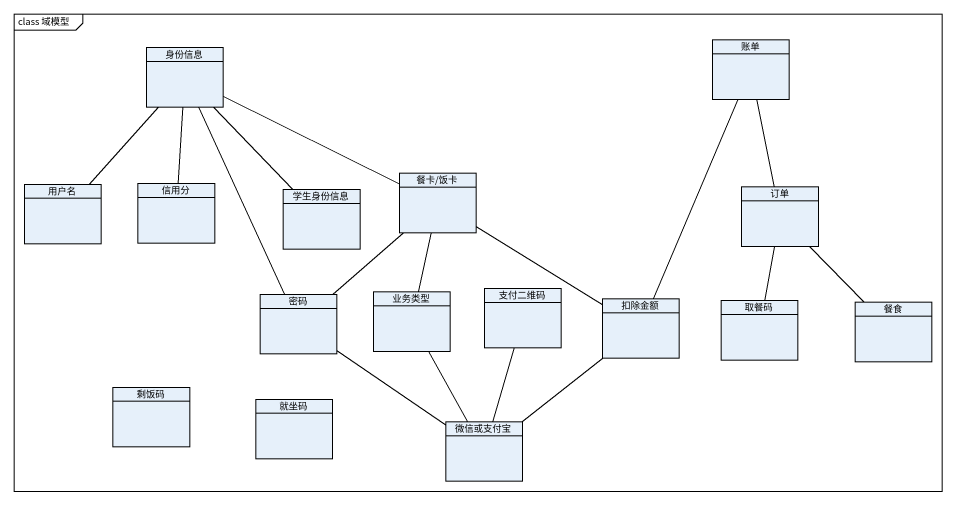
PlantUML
@startuml
mainframe class 域模型
hide circle
hide empty members
class 身份信息
class 账单
class 用户名
class 信用分
class "餐卡/饭卡" as 餐卡_饭卡
class 订单
class 学生身份信息
class 密码
class 业务类型
class 支付二维码
class 扣除金额
class 取餐码
class 餐食
class 剩饭码
class 就坐码
class 微信或支付宝
身份信息 -- 用户名
身份信息 -right- 餐卡_饭卡
身份信息 -- 学生身份信息
身份信息 -- 密码
账单 -- 订单
账单 -- 扣除金额
信用分 -up- 身份信息
餐卡_饭卡 -- 密码
餐卡_饭卡 -- 业务类型
餐卡_饭卡 -- 扣除金额
订单 -- 取餐码
订单 -- 餐食
微信或支付宝 -up- 密码
微信或支付宝 -up- 业务类型
微信或支付宝 -up- 支付二维码
微信或支付宝 -up- 扣除金额
@enduml
